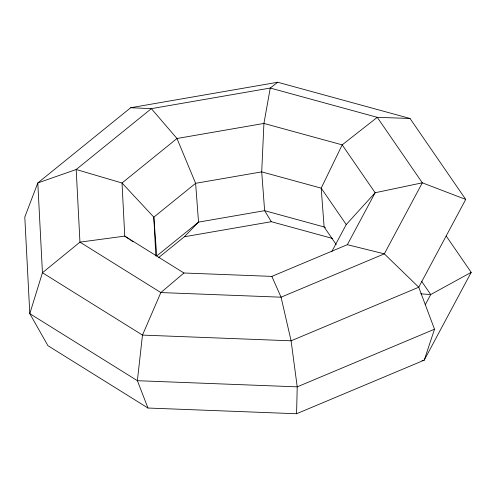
<?xml version="1.0" encoding="UTF-8"?>
<svg xmlns="http://www.w3.org/2000/svg" width="496" height="496" viewBox="0 0 496 496"><rect width="100%" height="100%" fill="white"/><g stroke="black" fill="none" stroke-linecap="round" stroke-linejoin="round"><path stroke-width="0.74" d="M296.577 413.745L297.216 386.849L291.09 340.814L281.071 297.191L271.845 276.384L183.935 272.998L124.763 236.121L79.949 242.135L42.445 272.75L29.797 313.646L47.926 345.681L147.963 408.028L296.577 413.745L424.235 360.164L471.2 272.354L446.202 236.022M271.845 276.384L347.355 244.689L384.332 253.847L418.748 287.234L434.508 329.22L424.235 360.164L421.984 360.555M331.681 251.782L346.245 224.552L375.137 192.746L422.319 182.819L465.719 199.423L418.748 287.234L291.09 340.814L142.476 335.098L42.445 272.75L37.795 182.956L130.715 107.719L277.717 82.255L410.018 118.47L465.719 199.423M347.355 244.689L375.137 192.746L342.19 144.863L263.928 123.436L176.979 138.502L122.016 183.005L124.763 236.121L129.214 239.177M425.239 304.804L430.72 294.556L471.2 272.354M158.677 257.56L184.363 236.759L198.53 222.121L264.628 210.67L324.117 226.957L325.426 227.788M183.935 272.998L160.859 292.566L142.476 335.098L137.38 380.699L147.963 408.028M277.717 82.255L270.252 88.046L151.348 108.649L130.715 107.719M434.508 329.22L297.216 386.849L137.38 380.699L29.797 313.646L24.8 217.068L37.795 182.956L76.192 169.502L151.348 108.649L176.979 138.502L195.61 183.315L198.53 222.121L156.748 255.955L153.828 217.149L122.016 183.005L76.192 169.502L79.949 242.135L160.859 292.566L281.071 297.191L384.332 253.847L422.319 182.819L377.27 117.341L270.252 88.046L263.928 123.436L261.708 171.864L264.628 210.67L271.318 221.7L332.438 238.427M184.363 236.759L271.318 221.7M410.018 118.47L377.27 117.341L342.19 144.863L321.197 188.151L324.117 226.957L336.207 244.528M420.775 293.824L430.72 294.556L421.538 281.207M130.485 240.052L133.027 241.8M346.245 224.552L321.197 188.151L261.708 171.864L195.61 183.315L153.828 217.149L155.843 255.998"/></g></svg>
